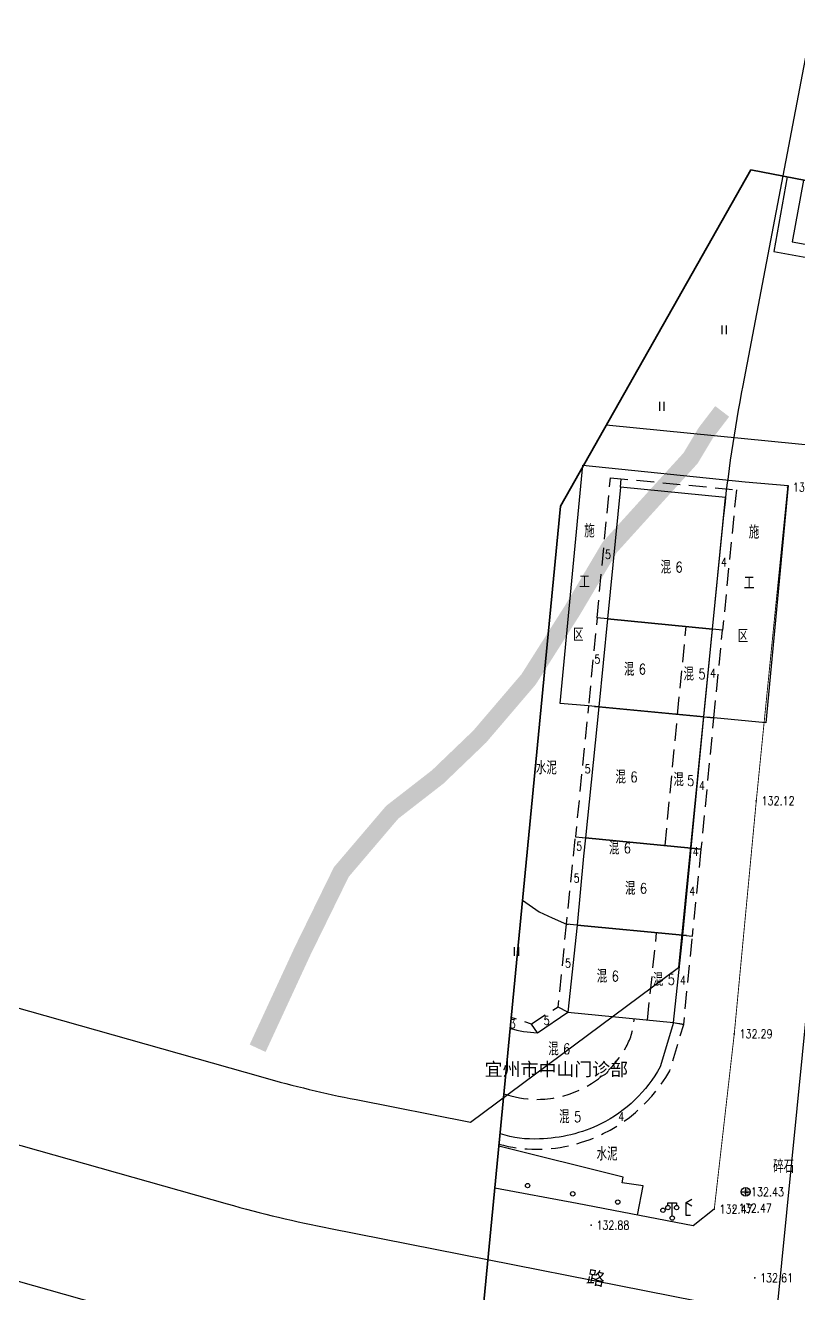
# Model space of a CAD drawing. Extents: x 529262 to 576451, y 2694391 to 2717535.
# Drawn here: x 565126.3 to 565214.6, y 2710702.7 to 2710847.4 of the extents above; entities that cross this region are included whole.
import ezdxf
from ezdxf.enums import TextEntityAlignment as Align
from ezdxf.xclip import XClip

# ---------------------------------------------------------------- set-up
doc = ezdxf.new("R2010")
doc.units = 0
doc.header["$XCLIPFRAME"] = 0
doc.linetypes.add('ACAD_ISO12W100', pattern=[22, 12, -3, 0.5, -3, 0.5, -3])
doc.linetypes.add('X5', pattern=[3, 2, -1])
for name, color, linetype in [('COMPONENT', 8, 'Continuous'), ('DLDW', 8, 'Continuous'), ('DLSS', 4, 'Continuous'), ('GCD', 8, 'Continuous'), ('GXYZ', 8, 'Continuous'), ('JMD', 8, 'Continuous'), ('PP-COM', 7, 'Continuous'), ('RD-中线', 40, 'Continuous'), ('RD-红线', 7, 'Continuous'), ('ZBTZ', 8, 'Continuous'), ('ZJ', 7, 'Continuous'), ('河流', 4, 'Continuous')]:
    doc.layers.add(name, color=color, linetype=linetype)
doc.layers.add('控制界线1', color=30, linetype='ACAD_ISO12W100', lineweight=35)
doc.styles.add('HZ', font='rs.shx', dxfattribs={"width": 0.8, "bigfont": 'hztxt.shx'})
doc.styles.add('宋体', font='', dxfattribs={"width": 0.75})
doc.styles.add('等线体', font='simhei.ttf')
doc.styles.get('宋体').set_extended_font_data('SimSun')
doc.linetypes.add('1161', pattern='A,0,[149,AAA.SHX,S=0.15,R=0,X=0,Y=0],-1.6', length=1.6)

# ---------------------------------------------------------------- blocks, each defined once
blk = doc.blocks.new('A$C19FD0107')
at = {"layer": 'RD-中线', "color": 8, "linetype": 'Continuous', "flags": 128}
blk.add_lwpolyline([(-5743.31, 16579.32), (-5775.07, 16412.85, 0.023315), (-5777.1, 16399.01), (-5786, 16309.46)], format="xyb", dxfattribs=at)
at = {"layer": 'RD-中线', "color": 8}
blk.add_lwpolyline([(-6064, 16376.88), (-5962.75, 16353.38, -0.006431), (-5955.25, 16351.54), (-5919.83, 16342.36, -0.005446), (-5913.53, 16340.65), (-5848.65, 16322.3, 0.02026), (-5836.84, 16319.47), (-5786, 16309.46)], format="xyb", dxfattribs=at)
at = {"layer": 'RD-红线', "color": 8, "linetype": 'Continuous', "flags": 128}
blk.add_lwpolyline([(-5764.04, 16550.72), (-5765.04, 16545.48), (-5789.8, 16415.69, 0.023272), (-5792.03, 16400.5), (-5797.12, 16349.26)], format="xyb", dxfattribs=at)
at = {"layer": 'RD-红线', "color": 8}
for points in [[(-6043.08, 16387.43), (-5959.35, 16367.99, -0.006431), (-5951.49, 16366.06), (-5916.07, 16356.88, -0.005446), (-5909.45, 16355.08), (-5844.57, 16336.74, 0.02026), (-5833.94, 16334.19), (-5820.89, 16331.62)], [(-6343.83, 16356.05), (-6333.45, 16359.84, -0.004729), (-6328.37, 16361.64), (-6274.79, 16380.05, -0.092841), (-6243.83, 16384.6), (-6206.52, 16383.14, -0.007541), (-6197.94, 16382.67), (-6178.83, 16381.34, -0.010952), (-6166.4, 16380.2), (-6147.99, 16378.11, -0.023827), (-6121.19, 16373.76), (-6075.33, 16364.06, -0.004884), (-6069.9, 16362.85), (-6067.39, 16362.27), (-5966.14, 16338.77, -0.006431), (-5959.02, 16337.02), (-5923.6, 16327.84, -0.005446), (-5917.61, 16326.21), (-5852.73, 16307.87, 0.02026), (-5839.73, 16304.76), (-5820.11, 16300.89)], [(-5820.89, 16331.62), (-5797.12, 16349.26, 0.442472)]]:
    blk.add_lwpolyline(points, format="xyb", dxfattribs=at)
at = {"layer": '河流', "color": 8, "const_width": 2}
blk.add_lwpolyline([(-5792.15, 16412.72), (-5794.03, 16410.26), (-5795.76, 16407.38), (-5799.6, 16403.16), (-5804.99, 16397.21), (-5809.25, 16390.02), (-5814.24, 16382.15), (-5819.82, 16375.62), (-5824.62, 16371.01), (-5829.81, 16366.98), (-5835.62, 16360.16), (-5840.04, 16351.14), (-5845.17, 16340.05)], dxfattribs=at)
blk.add_lwpolyline([(-5792.15, 16412.72), (-5794.03, 16410.26), (-5795.76, 16407.38), (-5799.6, 16403.16), (-5804.99, 16397.21), (-5809.25, 16390.02), (-5814.24, 16382.15), (-5819.82, 16375.62), (-5824.62, 16371.01), (-5829.81, 16366.98), (-5835.62, 16360.16), (-5840.04, 16351.14), (-5845.17, 16340.05)], dxfattribs=at)
blk = doc.blocks.new('GC200')
at = {"linetype": 'Continuous', "const_width": 0.2, "flags": 128}
blk.add_lwpolyline([(-0.1, 0, 1), (0.1, 0, 1)], format="xyb", close=True, dxfattribs=at)
blk = doc.blocks.new('gc121')
at = {"color": 8}
for p, q in [((-0.5, -1), (-0.5, 1)), ((0.5, -1), (0.5, 1))]:
    blk.add_line(p, q, dxfattribs=at)
blk = doc.blocks.new('gc170')
at = {"color": 8, "linetype": 'Continuous'}
blk.add_circle((0, 0), 0.5, dxfattribs=at)
blk = doc.blocks.new('gc097')
at = {"color": 8}
for p, q in [((-1, 2.9), (-1, 3.5)), ((-1, 3.5), (1, 3.5)), ((0, 0.5), (0, 3.5)), ((1, 3.5), (1, 2.9))]:
    blk.add_line(p, q, dxfattribs=at)
for centre in [(-1, 2.4), (1, 2.4), (0, 0)]:
    blk.add_circle(centre, 0.5, dxfattribs=at)
blk = doc.blocks.new('gc052')
for p, q in [((0, 3), (1.3, 3.75)), ((0, 3), (1.3, 2.25)), ((0, 0), (0, 3)), ((1, 0), (0, 0))]:
    blk.add_line(p, q)
blk = doc.blocks.new('gcbj0102')
for p, q in [((-1, 0), (1, 0)), ((0, -1), (0, 1))]:
    blk.add_line(p, q)
blk.add_circle((0, 0), 1)

msp = doc.modelspace()

# ---------------------------------------------------------------- linework, layer by layer
at = {"layer": 'DLDW', "color": 252, "linetype": '1161', "flags": 128}
msp.add_lwpolyline([(565215.103, 2710829.725), (565213.825, 2710822.668), (565241.48, 2710817.65), (565242.702, 2710824.378)], dxfattribs=at)
at = {"layer": 'DLSS', "linetype": 'Continuous', "flags": 128}
for points, elevation in [([(565229.954, 2710798.073), (565192.613, 2710801.759)], 131.927), ([(565183.046, 2710747.559), (565184.954, 2710746.221), (565186.425, 2710745.541), (565188.079, 2710744.824)], 133.81)]:
    msp.add_lwpolyline(points, dxfattribs=dict(at, elevation=elevation))
at = {"layer": 'DLSS', "linetype": 'Continuous', "const_width": 0.1, "flags": 128}
msp.add_lwpolyline([(565204.939, 2710712.301), (565207.22, 2710732.292), (565209.733, 2710758.883), (565213.307, 2710794.669)], dxfattribs=at)
at = {"layer": 'DLSS', "flags": 128}
msp.add_lwpolyline([(565204.939, 2710712.301), (565202.527, 2710710.392), (565189.304, 2710712.954), (565179.879, 2710714.673)], dxfattribs=at)
at = {"layer": 'JMD', "linetype": 'X5'}
msp.add_lwpolyline([(565192.745, 2710779.661), (565191.556, 2710779.775), (565193.089, 2710795.752), (565207.461, 2710794.373), (565205.884, 2710778.371), (565204.723, 2710778.485)], dxfattribs=at)
for points, elevation in [([(565194.219, 2710794.666), (565194.312, 2710795.635)], 132.281), ([(565200.75, 2710768.752), (565201.734, 2710778.778)], 132.727), ([(565203.737, 2710768.471), (565204.9, 2710768.357), (565205.884, 2710778.371), (565204.723, 2710778.485)], 132.727), ([(565199.325, 2710753.778), (565200.75, 2710768.752)], 132.727), ([(565197.305, 2710733.876), (565198.361, 2710743.835)], 132.778)]:
    msp.add_lwpolyline(points, dxfattribs=dict(at, elevation=elevation))
at = {"layer": 'JMD', "linetype": 'Continuous', "flags": 128}
for points in [[(565204.723, 2710778.485), (565206.202, 2710793.516), (565194.219, 2710794.666), (565192.745, 2710779.661)], [(565202.311, 2710753.489), (565203.737, 2710768.471), (565191.757, 2710769.596), (565190.231, 2710754.656)], [(565200.291, 2710733.581), (565201.348, 2710743.548), (565189.279, 2710744.709), (565188.244, 2710734.77)]]:
    msp.add_lwpolyline(points, close=True, dxfattribs=at)
at = {"layer": 'JMD', "linetype": 'X5', "flags": 128}
for points in [[(565192.745, 2710779.661), (565191.556, 2710779.775), (565190.59, 2710769.714), (565191.757, 2710769.596)], [(565191.757, 2710769.596), (565190.59, 2710769.714), (565189.082, 2710754.767), (565190.231, 2710754.656)], [(565200.291, 2710733.581), (565201.446, 2710733.352), (565202.443, 2710743.44), (565201.348, 2710743.548)]]:
    msp.add_lwpolyline(points, dxfattribs=at)
at = {"layer": 'JMD', "linetype": 'Continuous', "elevation": 132.265, "flags": 128}
msp.add_lwpolyline([(565204.723, 2710778.485), (565192.745, 2710779.661), (565191.757, 2710769.596), (565203.737, 2710768.471)], close=True, dxfattribs=at)
at = {"layer": 'JMD', "linetype": 'X5', "flags": 128}
for points, elevation in [([(565202.311, 2710753.489), (565203.459, 2710753.378), (565204.9, 2710768.357), (565203.737, 2710768.471)], 132.727), ([(565188.86, 2710752.568), (565189.082, 2710754.767), (565190.231, 2710754.656)], 132.762), ([(565203.376, 2710752.568), (565203.459, 2710753.378), (565202.311, 2710753.489)], 132.77), ([(565189.279, 2710744.709), (565188.079, 2710744.824), (565188.86, 2710752.568)], 132.762), ([(565201.348, 2710743.548), (565202.443, 2710743.44), (565203.376, 2710752.568)], 132.77), ([(565188.244, 2710734.77), (565187.124, 2710735.35), (565188.079, 2710744.824), (565189.279, 2710744.709)], -864), ([(565188.244, 2710734.77), (565187.124, 2710735.35), (565184.067, 2710733.422), (565184.75, 2710732.416)], 133.042), ([(565184.75, 2710732.416), (565184.067, 2710733.422), (565181.755, 2710734.146)], 133.504)]:
    msp.add_lwpolyline(points, dxfattribs=dict(at, elevation=elevation))
at = {"layer": 'JMD', "linetype": 'Continuous', "flags": 128}
for points in [[(565202.221, 2710752.568), (565202.311, 2710753.489), (565190.231, 2710754.656), (565190.031, 2710752.568)], [(565190.031, 2710752.568), (565189.279, 2710744.709), (565201.348, 2710743.548), (565202.221, 2710752.568)]]:
    msp.add_lwpolyline(points, dxfattribs=at)
at = {"layer": 'JMD', "linetype": 'Continuous', "elevation": 132.778, "flags": 128}
msp.add_lwpolyline([(565181.636, 2710732.916, 0.0573595), (565184.75, 2710732.416), (565188.244, 2710734.77), (565200.291, 2710733.581), (565198.767, 2710728.539, -0.1507806), (565192.006, 2710722.025, -0.1084735), (565184.976, 2710720.32, -0.0947178), (565180.53, 2710720.884), (565180.478, 2710720.897)], format="xyb", dxfattribs=at)
at = {"layer": 'JMD', "linetype": 'X5', "flags": 128}
msp.add_lwpolyline([(565180.364, 2710719.713, 0.1317183), (565188.946, 2710719.673, 0.2022232), (565199.851, 2710728.073), (565201.446, 2710733.352), (565200.291, 2710733.581)], format="xyb", dxfattribs=at)
at = {"layer": 'JMD', "linetype": 'X5'}
msp.add_lwpolyline([(565180.917, 2710725.447), (565181.724, 2710725.224, 0.3451113), (565194.884, 2710730.815, 0.1127226), (565195.806, 2710734.024)], format="xyb", dxfattribs=at)
at = {"layer": 'ZBTZ', "linetype": '1161', "flags": 128}
for points, elevation in [([(565213.246, 2710830.084), (565211.725, 2710821.557), (565243.112, 2710815.863), (565244.57, 2710824.016)], 132.578), ([(565196.175, 2710711.609), (565196.831, 2710714.956), (565194.408, 2710715.294), (565194.522, 2710715.944), (565180.341, 2710719.475)], 132.823)]:
    msp.add_lwpolyline(points, dxfattribs=dict(at, elevation=elevation))
msp.add_lwpolyline([(565190.59, 2710769.714), (565187.346, 2710769.983), (565189.952, 2710797.174), (565208.449, 2710795.304), (565213.376, 2710794.883), (565210.831, 2710767.805), (565204.9, 2710768.357)], dxfattribs=at)
at = {"layer": '控制界线1', "color": 252, "linetype": 'Continuous', "flags": 128}
msp.add_lwpolyline([(565188.368, 2710139.189), (565315.579, 2710129.586), (565330.583, 2710250.72), (565247.22, 2710284.672), (565280.117, 2710817.13), (565209.112, 2710830.885), (565187.376, 2710792.516), (565139.509, 2710295.527), (565131.76, 2710174.472)], close=True, dxfattribs=at)
msp.add_lwpolyline([(565188.368, 2710139.189), (565315.579, 2710129.586), (565330.583, 2710250.72), (565247.22, 2710284.672), (565280.117, 2710817.13), (565209.112, 2710830.885), (565187.376, 2710792.516), (565139.509, 2710295.527), (565131.76, 2710174.472)], close=True, dxfattribs=at)
msp.add_lwpolyline([(565188.368, 2710139.189), (565315.579, 2710129.586), (565330.583, 2710250.72), (565247.22, 2710284.672), (565280.117, 2710817.13), (565209.112, 2710830.885), (565187.376, 2710792.516), (565139.509, 2710295.527), (565131.76, 2710174.472)], close=True, dxfattribs=at)

# ---------------------------------------------------------------- block references
at = {"layer": 'COMPONENT', "linetype": 'Continuous', "xscale": 0.5, "yscale": 0.5}
msp.add_blockref('gcbj0102', (565208.523, 2710714.267), dxfattribs=at)
at = {"layer": 'DLDW', "color": 252, "linetype": 'Continuous', "xscale": 0.5, "yscale": 0.5, "zscale": 0.5}
msp.add_blockref('gc097', (565200.143, 2710711.275), dxfattribs=at)
at = {"layer": 'DLSS', "linetype": 'Continuous', "xscale": 0.5, "yscale": 0.5, "zscale": 0.5}
msp.add_blockref('gc052', (565201.739, 2710711.558, 132.731), dxfattribs=at)
at = {"layer": 'GCD', "linetype": 'Continuous'}
ref = msp.add_blockref('GC200', (565213.303, 2710794.672, 131.976), dxfattribs=dict(at, xscale=0.5, yscale=0.5, zscale=0.5))
ref.add_attrib('height', '131.98', dxfattribs={"linetype": 'Continuous', "height": 1, "style": 'HZ', "width": 0.8}).set_placement((565213.903, 2710794.672, 131.976), align=Align.MIDDLE_LEFT)
ref = msp.add_blockref('GC200', (565209.729, 2710758.886, 132.118), dxfattribs=dict(at, xscale=0.5, yscale=0.5, zscale=0.5))
ref.add_attrib('height', '132.12', dxfattribs={"linetype": 'Continuous', "height": 1, "style": 'HZ', "width": 0.8}).set_placement((565210.329, 2710758.886, 132.118), align=Align.MIDDLE_LEFT)
ref = msp.add_blockref('GC200', (565207.216, 2710732.295, 132.291), dxfattribs=dict(at, xscale=0.5, yscale=0.5, zscale=0.5))
ref.add_attrib('height', '132.29', dxfattribs={"linetype": 'Continuous', "height": 1, "style": 'HZ', "width": 0.8}).set_placement((565207.816, 2710732.295, 132.291), align=Align.MIDDLE_LEFT)
ref = msp.add_blockref('GC200', (565208.52, 2710714.265, 132.426), dxfattribs=dict(at, xscale=0.5, yscale=0.5, zscale=0.5))
ref.add_attrib('height', '132.43', dxfattribs={"linetype": 'Continuous', "height": 1, "style": 'HZ', "width": 0.8}).set_placement((565209.12, 2710714.265, 132.426), align=Align.MIDDLE_LEFT)
ref = msp.add_blockref('GC200', (565204.935, 2710712.304, 132.471), dxfattribs=dict(at, xscale=0.5, yscale=0.5, zscale=0.5))
ref.add_attrib('height', '132.47', dxfattribs={"linetype": 'Continuous', "height": 1, "style": 'HZ', "width": 0.8}).set_placement((565205.535, 2710712.304, 132.471), align=Align.MIDDLE_LEFT)
ref = msp.add_blockref('GC200', (565207.132, 2710712.414, 132.47), dxfattribs=dict(at, xscale=0.5, yscale=0.5, zscale=0.5))
ref.add_attrib('height', '132.47', dxfattribs={"linetype": 'Continuous', "height": 1, "style": 'HZ', "width": 0.8}).set_placement((565207.732, 2710712.414, 132.47), align=Align.MIDDLE_LEFT)
ref = msp.add_blockref('GC200', (565190.887, 2710710.462, 132.881), dxfattribs=dict(at, xscale=0.5, yscale=0.5, zscale=0.5))
ref.add_attrib('height', '132.88', dxfattribs={"linetype": 'Continuous', "height": 1, "style": 'HZ', "width": 0.8}).set_placement((565191.487, 2710710.462, 132.881), align=Align.MIDDLE_LEFT)
ref = msp.add_blockref('GC200', (565209.563, 2710704.446, 132.605), dxfattribs=dict(at, xscale=0.5, yscale=0.5, zscale=0.5))
ref.add_attrib('height', '132.61', dxfattribs={"linetype": 'Continuous', "height": 1, "style": 'HZ', "width": 0.8}).set_placement((565210.163, 2710704.446, 132.605), align=Align.MIDDLE_LEFT)
at = {"layer": 'PP-COM'}
ref = msp.add_blockref('A$C19FD0107', (570997.993, 2694390.603), dxfattribs=at)
XClip(ref).set_block_clipping_path([(-9366.4383134884, 14428.6043910822), (-3328.4480743363, 17452.7484863754)])
at = {"layer": 'ZBTZ', "linetype": 'Continuous', "xscale": 0.5, "yscale": 0.5, "zscale": 0.5}
for p in [(565206.086, 2710812.628), (565198.981, 2710803.897), (565182.397, 2710741.707)]:
    msp.add_blockref('gc121', p, dxfattribs=at)
at = {"layer": 'ZBTZ', "linetype": 'Continuous', "xscale": 0.4999999999698323, "yscale": 0.4999999999698323, "zscale": 0.4999999999698323, "rotation": 169.6714534746052}
for p in [(565183.632, 2710714.985), (565188.78, 2710714.046), (565193.928, 2710713.108), (565199.076, 2710712.17)]:
    msp.add_blockref('gc170', p, dxfattribs=at)

# ---------------------------------------------------------------- texts
at = {"layer": 'GXYZ', "linetype": 'Continuous', "style": '宋体'}
msp.add_text('污', height=0.5, dxfattribs=at).set_placement((565208.56, 2710714.228), align=Align.MIDDLE)
at = {"layer": 'JMD', "linetype": 'Continuous', "style": 'HZ', "width": 0.8}
for p in [(565200.011, 2710785.551), (565195.83, 2710773.902), (565202.629, 2710773.359), (565194.86, 2710761.613), (565201.475, 2710761.317), (565194.116, 2710753.507), (565195.949, 2710748.904), (565192.722, 2710738.882), (565199.137, 2710738.501), (565187.189, 2710730.58), (565188.428, 2710722.838)]:
    msp.add_text('混', height=1.5, dxfattribs=at).set_placement(p, align=Align.MIDDLE_RIGHT)
for s, p in [('6', (565200.511, 2710785.551)), ('6', (565196.33, 2710773.902)), ('5', (565203.129, 2710773.359)), ('6', (565195.36, 2710761.613)), ('5', (565201.841, 2710761.183)), ('6', (565194.616, 2710753.507)), ('6', (565196.449, 2710748.904)), ('6', (565193.222, 2710738.882)), ('5', (565199.637, 2710738.501)), ('6', (565187.689, 2710730.58)), ('5', (565188.928, 2710722.838))]:
    msp.add_text(s, height=1.2, dxfattribs=at).set_placement(p, align=Align.MIDDLE_LEFT)
at = {"layer": 'ZJ', "color": 8, "linetype": 'Continuous', "style": 'HZ', "width": 0.8}
for s, height, p in [('施', 1.5, (565190.692, 2710789.78)), ('施', 1.5, (565209.475, 2710789.64)), ('5', 1, (565192.805, 2710787.009)), ('4', 1, (565206.04, 2710786.128)), ('工', 1.5, (565190.132, 2710783.895)), ('工', 1.5, (565208.914, 2710783.755)), ('区', 1.5, (565189.431, 2710777.87)), ('区', 1.5, (565208.214, 2710777.73)), ('5', 1, (565191.593, 2710775.061)), ('4', 1, (565204.795, 2710773.451)), ('水泥', 1.5, (565185.777, 2710762.73)), ('5', 1, (565190.503, 2710762.537)), ('4', 1, (565203.526, 2710760.628)), ('5', 1, (565189.522, 2710753.702)), ('4', 1, (565202.825, 2710753.092)), ('5', 1, (565189.219, 2710750.072)), ('4', 1, (565202.412, 2710748.576)), ('5', 1, (565188.24, 2710740.375)), ('4', 1, (565201.344, 2710738.412)), ('5', 1, (565185.809, 2710733.83)), ('3', 1, (565181.933, 2710733.429)), ('4', 1, (565194.311, 2710722.855)), ('水泥', 1.5, (565192.704, 2710718.67)), ('碎石', 1.5, (565212.853, 2710717.254))]:
    msp.add_text(s, height=height, dxfattribs=at).set_placement(p, align=Align.MIDDLE)
at = {"layer": 'ZJ', "color": 8, "linetype": 'Continuous', "style": '等线体'}
msp.add_text('宜州市中山门诊部', height=1.5, dxfattribs=at).set_placement((565186.918, 2710728.298), align=Align.MIDDLE)
msp.add_text('路', height=1.5, rotation=348.9185, dxfattribs=at).set_placement((565191.455, 2710704.463), align=Align.MIDDLE)

doc.saveas('drawing.dxf')
